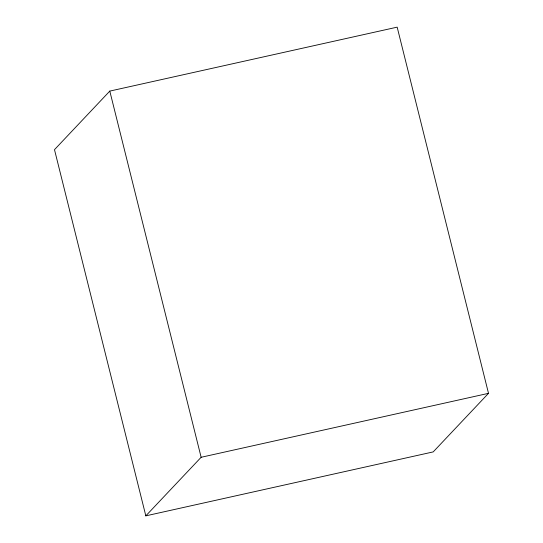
<?xml version="1.0" encoding="UTF-8"?>
<svg xmlns="http://www.w3.org/2000/svg" width="543" height="543" viewBox="0 0 543 543"><rect width="100%" height="100%" fill="white"/><g stroke="black" fill="none" stroke-linecap="round" stroke-linejoin="round"><path stroke-width="0.81" d="M109.795 91.095L54.49 149.664L145.829 515.85L433.205 451.905L488.51 393.336L397.171 27.15L109.795 91.095L201.134 457.281L145.829 515.85M201.134 457.281L488.51 393.336"/></g></svg>
